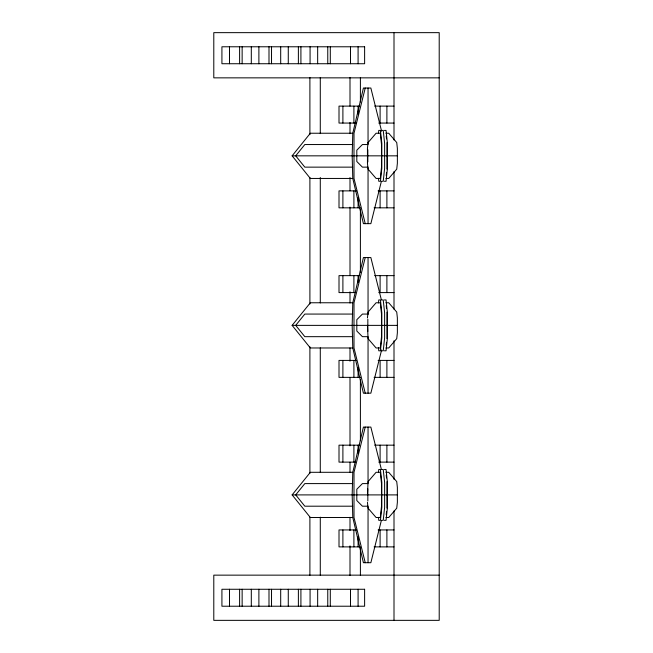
<?xml version="1.0" encoding="UTF-8"?>
<svg xmlns="http://www.w3.org/2000/svg" width="653" height="653" viewBox="0 0 653 653"><rect width="100%" height="100%" fill="white"/><g stroke="black" fill="none" stroke-linecap="round" stroke-linejoin="round"><path stroke-width="0.98" d="M378.454 133.4L378.781 130.412L380.43 130.412L381.817 143.366L381.817 168.311L380.43 181.273L378.781 181.273L378.454 178.277M367.451 317.921L368.08 312.077L376.095 302.763L380.299 302.763L381.515 314.069L381.515 336.67L380.299 347.976L376.095 347.976L368.08 338.662L367.451 325.374M386.225 175.616L386.527 172.792M386.927 169.029L386.927 142.656M378.454 302.927L378.781 299.939L380.43 299.939L381.817 312.901L381.817 337.846L380.43 350.8L378.781 350.8L378.454 347.812M386.225 345.151L386.527 342.319M386.927 338.556L386.927 312.183M378.454 472.462L378.781 469.466L380.43 469.466L381.817 482.428L381.817 507.373L380.43 520.327L378.781 520.327L378.454 517.339M386.225 514.678L386.527 511.854M386.927 508.083L386.927 481.71M365.239 88.033L353.999 133.236L353.999 178.449L365.239 223.653M381.36 181.395L370.855 223.653L363.419 223.653L352.783 178.449L352.179 155.838L352.783 133.236L363.419 88.033L370.855 88.033L381.605 131.269M365.239 257.56L353.999 302.763L353.999 347.976L365.239 393.179M381.605 349.943L370.855 393.179L363.419 393.179L352.783 347.976L352.179 325.374L352.783 302.763L363.419 257.56L370.855 257.56L381.36 299.817M365.239 427.086L353.999 472.299L353.999 517.503L365.239 562.706M381.36 520.449L370.855 562.706L363.419 562.706L352.783 517.503L352.179 494.901L352.783 472.299L363.419 427.086L370.855 427.086L381.36 469.344M352.71 178.449L310.346 178.449L292.128 155.838L310.346 133.236L352.71 133.236M352.71 347.976L310.346 347.976L292.128 325.374L310.346 302.763L352.71 302.763M352.71 517.503L310.346 517.503L292.128 494.901L310.346 472.299L352.71 472.299M439.208 77.854L213.792 77.854L213.792 32.65L439.208 32.65L439.208 620.35L213.792 620.35L213.792 575.146L439.208 575.146M359.37 106.112L339.005 106.112L339.005 123.066L356.424 123.066M374.651 106.112L394.004 106.112M378.724 123.066L394.004 123.066M381.589 130.412L383.238 130.412L384.625 143.366L384.625 168.311L383.238 181.273L381.589 181.273M384.397 130.412L386.045 130.412L387.433 143.366L387.433 168.311L386.045 181.273L384.397 181.273M385.915 133.236L388.731 133.236L396.738 142.55L397.367 148.394L397.367 163.291L396.738 169.135L388.731 178.449L385.915 178.449M352.751 144.542L304.812 144.542L295.703 155.838L304.812 167.144L352.751 167.144M368.047 144.542L362.431 144.542L356.807 150.19L356.807 161.495L362.431 167.144L368.047 167.144M292.128 155.838L397.367 155.838M356.424 190.88L339.005 190.88L339.005 207.834L360.391 207.834M378.103 190.88L394.004 190.88M374.104 207.834L394.004 207.834M359.37 275.639L339.005 275.639L339.005 292.593L355.583 292.593M374.651 275.639L394.004 275.639M378.724 292.593L394.004 292.593M381.589 299.939L383.238 299.939L384.625 312.901L384.625 337.846L383.238 350.8L381.589 350.8M384.397 299.939L386.045 299.939L387.433 312.901L387.433 337.846L386.045 350.8L384.397 350.8M385.915 302.763L388.731 302.763L396.738 312.077L397.367 317.921L397.367 332.818L396.738 338.662L388.731 347.976L385.915 347.976M352.751 314.069L304.812 314.069L295.703 325.374L304.812 336.67L352.751 336.67M368.047 314.069L362.431 314.069L356.807 319.717L356.807 331.022L362.431 336.67L368.047 336.67M292.128 325.374L397.367 325.374M356.424 360.407L339.005 360.407L339.005 377.361L360.391 377.361M378.103 360.407L394.004 360.407M374.104 377.361L394.004 377.361M359.37 445.166L339.005 445.166L339.005 462.12L355.583 462.12M374.651 445.166L394.004 445.166M378.724 462.12L394.004 462.12M381.589 469.466L383.238 469.466L384.625 482.428L384.625 507.373L383.238 520.327L381.589 520.327M384.397 469.466L386.045 469.466L387.433 482.428L387.433 507.373L386.045 520.327L384.397 520.327M385.915 472.299L388.731 472.299L396.738 481.604L397.367 487.456L397.367 502.345L396.738 508.197L388.731 517.503L385.915 517.503M352.751 483.595L304.812 483.595L295.703 494.901L304.812 506.197L352.751 506.197M368.047 483.595L362.431 483.595L356.807 489.244L356.807 500.549L362.431 506.197L368.047 506.197M292.128 494.901L397.367 494.901M356.424 529.934L339.005 529.934L339.005 546.888L360.391 546.888M378.103 529.934L394.004 529.934M374.104 546.888L394.004 546.888M386.225 136.061L386.527 138.885M386.225 305.588L386.527 308.42M386.225 475.123L386.527 477.947M367.451 502.345L368.08 508.197L376.095 517.503L380.299 517.503L381.515 506.197L381.515 483.595L380.299 472.299L376.095 472.299L368.08 481.604L367.451 494.901M394.004 32.65L394.004 140.02M394.004 171.608L394.004 309.179M394.004 340.768L394.004 479.351M394.004 510.94L394.004 620.35M386.894 106.112L386.894 123.066M386.894 190.88L386.894 207.834M386.894 275.639L386.894 292.593M386.894 360.407L386.894 377.361M386.894 445.166L386.894 462.12M386.894 529.934L386.894 546.888M380.103 106.112L380.103 123.066M380.103 190.88L380.103 207.834M380.103 275.639L380.103 292.593M380.103 360.407L380.103 377.361M380.103 445.166L380.103 462.12M380.103 529.934L380.103 546.888M368.047 88.033L368.047 143.693M368.047 167.984L368.047 223.653M368.047 257.56L368.047 314.24M368.047 337.511L368.047 393.179M368.047 427.086L368.047 482.755M368.047 507.046L368.047 562.706M367.835 149.725L367.835 161.96M367.835 319.252L367.835 331.487M367.835 488.779L367.835 501.014M360.399 77.544L360.399 102.031M360.399 209.164L360.399 272.423M360.399 379.556L360.399 440.775M360.399 547.908L360.399 575.456M358.089 46.779L358.089 63.733M358.097 106.112L358.097 114.087M358.097 197.859L358.097 207.834M358.097 275.639L358.097 282.618M358.097 367.386L358.097 377.361M358.097 445.166L358.097 453.149M358.097 536.913L358.097 546.888M358.089 589.267L358.089 606.221M353.902 106.112L353.902 123.066M353.902 190.88L353.902 207.834M353.902 275.639L353.902 292.593M353.902 360.407L353.902 377.361M353.902 445.166L353.902 462.12M353.902 529.934L353.902 546.888M350.506 46.779L350.506 63.733M350.506 589.267L350.506 606.221M350 77.544L350 106.112M350 122.438L350 133.661M350 177.534L350 190.798M350 207.123L350 275.484M350 291.809L350 303.033M350 347.927L350 361.191M350 377.516L350 445.877M350 462.202L350 472.405M350 517.298L350 530.562M350 545.867L350 575.456M342.898 106.112L342.898 123.066M342.898 190.88L342.898 207.834M342.898 275.639L342.898 292.593M342.898 360.407L342.898 377.361M342.898 445.166L342.898 462.12M342.898 529.934L342.898 546.888M330.296 46.779L330.296 63.733M330.296 589.267L330.296 606.221M327.765 46.779L327.765 63.733M327.765 589.267L327.765 606.221M320.288 77.527L320.288 133.636M320.288 177.494L320.288 302.959M320.288 347.837L320.288 472.282M320.288 517.168L320.288 575.309M317.66 46.779L317.66 63.733M317.66 589.267L317.66 606.221M310.077 46.779L310.077 63.733M310.077 589.267L310.077 606.221M309.897 77.527L309.897 134.657M309.897 177.494L309.897 303.98M309.897 346.816L309.897 473.303M309.897 517.168L309.897 575.309M300.911 46.779L300.911 63.733M300.911 589.267L300.911 606.221M298.38 46.779L298.38 63.733M298.38 589.267L298.38 606.221M288.275 46.779L288.275 63.733M288.275 589.267L288.275 606.221M280.692 46.779L280.692 63.733M280.692 589.267L280.692 606.221M271.526 46.779L271.526 63.733M271.526 589.267L271.526 606.221M268.995 46.779L268.995 63.733M268.995 589.267L268.995 606.221M258.89 46.779L258.89 63.733M258.89 589.267L258.89 606.221M251.307 46.779L251.307 63.733M251.307 589.267L251.307 606.221M242.141 46.779L242.141 63.733M242.141 589.267L242.141 606.221M239.61 46.779L239.61 63.733M239.61 589.267L239.61 606.221M229.505 46.779L229.505 63.733M229.505 589.267L229.505 606.221M368.08 142.55L367.451 148.394L367.451 163.291L368.08 169.135L376.095 178.449L380.299 178.449L381.515 167.144L381.515 144.542L380.299 133.236L376.095 133.236L368.08 142.55M364.619 46.779L221.922 46.779L221.922 63.733L364.619 63.733L364.619 46.779M364.619 589.267L221.922 589.267L221.922 606.221L364.619 606.221L364.619 589.267"/></g></svg>
